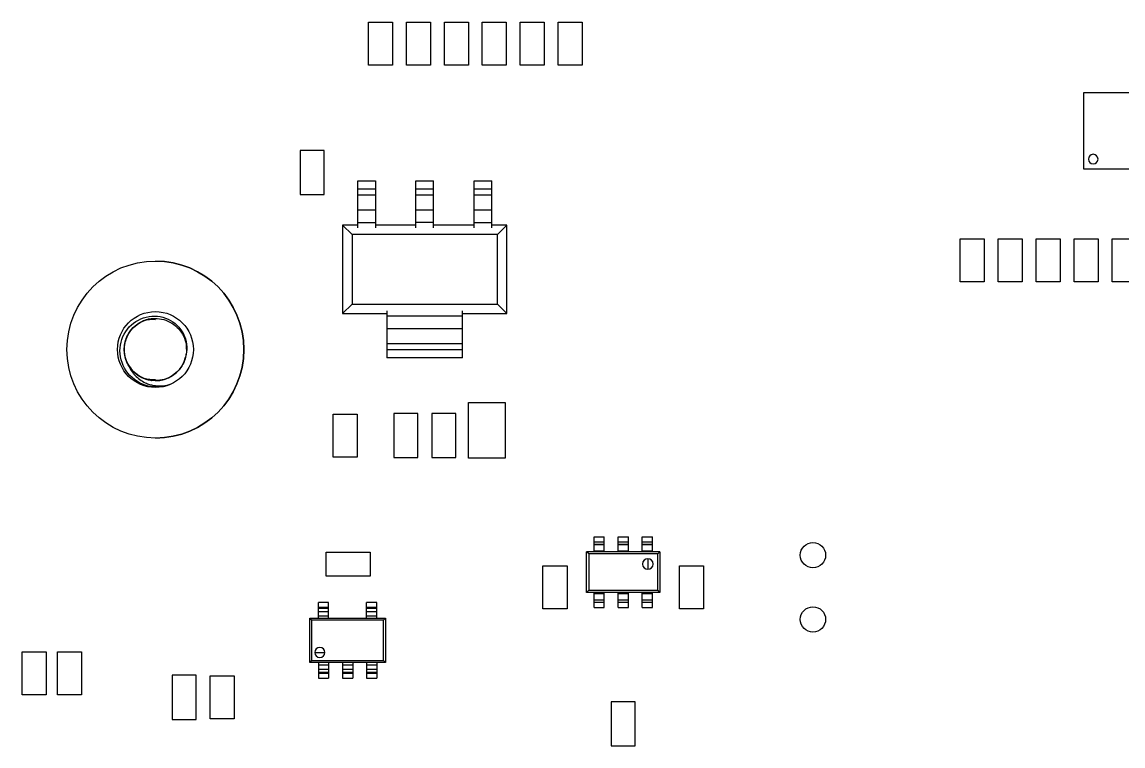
# Model space of a CAD drawing. Header units: millimetres. Extents: x 0 to 160, y -2 to 126.
# Drawn here: x 63.13 to 106.66, y 67.03 to 95.65 of the extents above; entities that cross this region are included whole.
import ezdxf

# ---------------------------------------------------------------- set-up
doc = ezdxf.new("R2010")
doc.units = ezdxf.units.MM

msp = doc.modelspace()

# ---------------------------------------------------------------- linework, layer by layer
at = {"color": 7, "linetype": 'Continuous', "lineweight": 25}
for p, q in [((76.825, 93.95), (76.825, 95.65)), ((76.825, 95.65), (77.775, 95.65)), ((77.775, 95.65), (77.775, 93.95)), ((78.325, 93.95), (78.325, 95.65)), ((78.325, 95.65), (79.275, 95.65)), ((79.275, 95.65), (79.275, 93.95)), ((79.825, 93.95), (79.825, 95.65)), ((79.825, 95.65), (80.775, 95.65)), ((80.775, 95.65), (80.775, 93.95)), ((81.325, 95.65), (82.275, 95.65)), ((81.325, 93.95), (81.325, 95.65)), ((82.275, 95.65), (82.275, 93.95)), ((82.825, 93.95), (82.825, 95.65)), ((82.825, 95.65), (83.775, 95.65)), ((83.775, 95.65), (83.775, 93.95)), ((84.325, 95.65), (85.275, 95.65)), ((84.325, 93.95), (84.325, 95.65)), ((85.275, 95.65), (85.275, 93.95)), ((77.775, 93.95), (76.825, 93.95)), ((79.275, 93.95), (78.325, 93.95)), ((80.775, 93.95), (79.825, 93.95)), ((82.275, 93.95), (81.325, 93.95)), ((83.775, 93.95), (82.825, 93.95)), ((85.275, 93.95), (84.325, 93.95)), ((105.1, 92.848), (105.1, 89.848)), ((108.1, 92.848), (105.1, 92.848)), ((75.075, 90.575), (74.125, 90.575)), ((74.125, 90.575), (74.125, 88.825)), ((75.075, 88.825), (75.075, 90.575)), ((105.1, 89.848), (108.1, 89.848)), ((76.398, 87.513), (76.398, 89.373)), ((76.398, 89.373), (77.098, 89.373)), ((77.098, 89.373), (77.098, 87.513)), ((78.698, 87.513), (78.698, 89.373)), ((78.698, 89.373), (79.398, 89.373)), ((79.398, 87.513), (79.398, 89.373)), ((80.998, 87.513), (80.998, 89.373)), ((80.998, 89.373), (81.698, 89.373)), ((81.698, 87.513), (81.698, 89.373)), ((74.125, 88.825), (75.075, 88.825)), ((76.398, 89.057), (77.098, 89.057)), ((78.698, 89.057), (79.398, 89.057)), ((80.998, 89.057), (81.698, 89.057)), ((77.098, 88.807), (76.398, 88.807)), ((79.398, 88.807), (78.698, 88.807)), ((81.698, 88.807), (80.998, 88.807)), ((76.398, 88.22), (77.098, 88.22)), ((78.698, 88.22), (79.398, 88.22)), ((80.998, 88.22), (81.698, 88.22)), ((76.398, 87.623), (75.798, 87.623)), ((75.798, 87.623), (76.173, 87.248)), ((75.798, 87.623), (75.798, 84.123)), ((76.398, 87.72), (77.098, 87.72)), ((78.698, 87.623), (77.098, 87.623)), ((79.398, 87.72), (78.698, 87.72)), ((80.998, 87.623), (79.398, 87.623)), ((80.998, 87.72), (81.698, 87.72)), ((82.298, 87.623), (81.698, 87.623)), ((82.298, 87.623), (81.923, 87.248)), ((82.298, 84.123), (82.298, 87.623)), ((81.923, 87.248), (76.173, 87.248)), ((76.173, 87.248), (76.173, 84.498)), ((81.923, 84.498), (81.923, 87.248)), ((100.225, 85.375), (100.225, 87.075)), ((100.225, 87.075), (101.175, 87.075)), ((101.175, 87.075), (101.175, 85.375)), ((101.725, 85.375), (101.725, 87.075)), ((101.725, 87.075), (102.675, 87.075)), ((102.675, 87.075), (102.675, 85.375)), ((103.225, 85.375), (103.225, 87.075)), ((103.225, 87.075), (104.175, 87.075)), ((104.175, 87.075), (104.175, 85.375)), ((104.725, 87.075), (105.675, 87.075)), ((104.725, 85.375), (104.725, 87.075)), ((105.675, 87.075), (105.675, 85.375)), ((106.225, 85.375), (106.225, 87.075)), ((106.225, 87.075), (107.175, 87.075)), ((68.4, 86.2), (68.4, 86.2)), ((101.175, 85.375), (100.225, 85.375)), ((102.675, 85.375), (101.725, 85.375)), ((104.175, 85.375), (103.225, 85.375)), ((105.675, 85.375), (104.725, 85.375)), ((107.175, 85.375), (106.225, 85.375)), ((76.173, 84.498), (75.798, 84.123)), ((76.173, 84.498), (81.923, 84.498)), ((82.298, 84.123), (81.923, 84.498)), ((75.798, 84.123), (77.548, 84.123)), ((77.548, 84.233), (77.548, 82.373)), ((77.548, 84.027), (80.548, 84.027)), ((80.548, 82.373), (80.548, 84.233)), ((80.548, 84.123), (82.298, 84.123)), ((77.548, 83.527), (80.548, 83.527)), ((77.548, 82.94), (80.548, 82.94)), ((80.548, 82.69), (77.548, 82.69)), ((80.548, 82.373), (77.548, 82.373)), ((80.775, 80.6), (82.225, 80.6)), ((80.775, 78.4), (80.775, 80.6)), ((82.225, 80.6), (82.225, 78.4)), ((75.425, 78.45), (75.425, 80.15)), ((75.425, 80.15), (76.375, 80.15)), ((76.375, 80.15), (76.375, 78.45)), ((77.825, 80.175), (77.825, 78.425)), ((78.775, 80.175), (77.825, 80.175)), ((78.775, 78.425), (78.775, 80.175)), ((79.325, 80.175), (79.325, 78.425)), ((80.275, 80.175), (79.325, 80.175)), ((80.275, 78.425), (80.275, 80.175)), ((68.4, 79.2), (68.4, 79.2)), ((76.375, 78.45), (75.425, 78.45)), ((77.825, 78.425), (78.775, 78.425)), ((79.325, 78.425), (80.275, 78.425)), ((82.225, 78.4), (80.775, 78.4)), ((85.75, 74.7), (85.75, 75.3)), ((85.75, 75.3), (86.15, 75.3)), ((85.75, 75.091), (86.15, 75.091)), ((85.75, 75), (86.15, 75)), ((85.75, 74.994), (86.15, 74.994)), ((86.15, 74.7), (86.15, 75.3)), ((86.7, 74.7), (86.7, 75.3)), ((86.7, 75.3), (87.1, 75.3)), ((86.7, 75.091), (87.1, 75.091)), ((86.7, 75), (87.1, 75)), ((86.7, 74.994), (87.1, 74.994)), ((87.1, 74.7), (87.1, 75.3)), ((87.65, 74.7), (87.65, 75.3)), ((87.65, 75.3), (88.05, 75.3)), ((87.65, 75.091), (88.05, 75.091)), ((87.65, 75), (88.05, 75)), ((87.65, 74.994), (88.05, 74.994)), ((88.05, 74.7), (88.05, 75.3)), ((75.147, 74.694), (76.897, 74.694)), ((75.147, 73.744), (75.147, 74.694)), ((76.897, 74.694), (76.897, 73.744)), ((85.45, 73.1), (85.45, 74.7)), ((85.531, 74.619), (85.45, 74.7)), ((88.35, 74.7), (85.45, 74.7)), ((85.531, 74.619), (85.531, 73.181)), ((88.269, 74.619), (85.531, 74.619)), ((85.75, 74.744), (86.15, 74.744)), ((86.7, 74.744), (87.1, 74.744)), ((87.65, 74.744), (88.05, 74.744)), ((88.35, 74.7), (88.269, 74.619)), ((88.269, 73.181), (88.269, 74.619)), ((88.35, 74.7), (88.35, 73.1)), ((83.725, 72.45), (83.725, 74.15)), ((83.725, 74.15), (84.675, 74.15)), ((84.675, 74.15), (84.675, 72.45)), ((87.87, 74.428), (87.87, 74.012)), ((89.125, 72.45), (89.125, 74.15)), ((89.125, 74.15), (90.075, 74.15)), ((90.075, 74.15), (90.075, 72.45)), ((76.897, 73.744), (75.147, 73.744)), ((85.531, 73.181), (85.45, 73.1)), ((85.531, 73.181), (88.269, 73.181)), ((88.35, 73.1), (88.269, 73.181)), ((88.35, 73.1), (85.45, 73.1)), ((85.75, 72.5), (85.75, 73.1)), ((85.75, 73.056), (86.15, 73.056)), ((85.75, 72.806), (86.15, 72.806)), ((85.75, 72.8), (86.15, 72.8)), ((85.75, 72.709), (86.15, 72.709)), ((86.15, 72.5), (86.15, 73.1)), ((86.7, 72.5), (86.7, 73.1)), ((86.7, 73.056), (87.1, 73.056)), ((86.7, 72.806), (87.1, 72.806)), ((86.7, 72.8), (87.1, 72.8)), ((86.7, 72.709), (87.1, 72.709)), ((87.1, 72.5), (87.1, 73.1)), ((87.65, 72.5), (87.65, 73.1)), ((87.65, 73.056), (88.05, 73.056)), ((87.65, 72.806), (88.05, 72.806)), ((87.65, 72.8), (88.05, 72.8)), ((87.65, 72.709), (88.05, 72.709)), ((88.05, 72.5), (88.05, 73.1)), ((74.85, 72.075), (74.85, 72.7)), ((75.25, 72.7), (74.85, 72.7)), ((75.25, 72.5), (74.85, 72.5)), ((75.25, 72.46), (74.85, 72.46)), ((75.25, 72.333), (74.85, 72.333)), ((75.25, 72.075), (75.25, 72.7)), ((76.75, 72.075), (76.75, 72.7)), ((77.15, 72.7), (76.75, 72.7)), ((77.15, 72.5), (76.75, 72.5)), ((77.15, 72.46), (76.75, 72.46)), ((77.15, 72.333), (76.75, 72.333)), ((77.15, 72.075), (77.15, 72.7)), ((84.675, 72.45), (83.725, 72.45)), ((85.75, 72.5), (86.15, 72.5)), ((86.7, 72.5), (87.1, 72.5)), ((87.65, 72.5), (88.05, 72.5)), ((90.075, 72.45), (89.125, 72.45)), ((74.5, 72.075), (77.5, 72.075)), ((74.5, 72.075), (74.578, 71.997)), ((74.5, 70.325), (74.5, 72.075)), ((74.578, 71.997), (74.578, 70.402)), ((77.423, 71.997), (74.578, 71.997)), ((74.85, 72.175), (75.25, 72.175)), ((76.75, 72.175), (77.15, 72.175)), ((77.423, 71.997), (77.5, 72.075)), ((77.423, 70.402), (77.423, 71.997)), ((77.5, 72.075), (77.5, 70.325)), ((63.125, 69.05), (63.125, 70.75)), ((63.125, 70.75), (64.075, 70.75)), ((64.075, 70.75), (64.075, 69.05)), ((64.525, 69.05), (64.525, 70.75)), ((64.525, 70.75), (65.475, 70.75)), ((65.475, 70.75), (65.475, 69.05)), ((74.7, 70.725), (75.1, 70.725)), ((74.578, 70.402), (74.5, 70.325)), ((77.5, 70.325), (74.5, 70.325)), ((74.578, 70.402), (77.423, 70.402)), ((74.85, 70.325), (74.85, 69.7)), ((75.25, 70.225), (74.85, 70.225)), ((75.25, 70.325), (75.25, 69.7)), ((75.8, 70.325), (75.8, 69.7)), ((76.2, 70.225), (75.8, 70.225)), ((76.2, 70.325), (76.2, 69.7)), ((76.75, 70.325), (76.75, 69.7)), ((77.15, 70.225), (76.75, 70.225)), ((77.15, 70.325), (77.15, 69.7)), ((77.5, 70.325), (77.423, 70.402)), ((69.065, 69.824), (69.065, 68.074)), ((70.015, 69.824), (69.065, 69.824)), ((70.015, 68.074), (70.015, 69.824)), ((70.565, 68.099), (70.565, 69.799)), ((70.565, 69.799), (71.515, 69.799)), ((71.515, 69.799), (71.515, 68.099)), ((74.85, 70.067), (75.25, 70.067)), ((74.85, 69.939), (75.25, 69.939)), ((74.85, 69.9), (75.25, 69.9)), ((74.85, 69.7), (75.25, 69.7)), ((75.8, 70.067), (76.2, 70.067)), ((75.8, 69.939), (76.2, 69.939)), ((75.8, 69.9), (76.2, 69.9)), ((75.8, 69.7), (76.2, 69.7)), ((76.75, 70.067), (77.15, 70.067)), ((76.75, 69.939), (77.15, 69.939)), ((76.75, 69.9), (77.15, 69.9)), ((76.75, 69.7), (77.15, 69.7)), ((64.075, 69.05), (63.125, 69.05)), ((65.475, 69.05), (64.525, 69.05)), ((86.425, 68.775), (86.425, 67.025)), ((87.375, 68.775), (86.425, 68.775)), ((87.375, 67.025), (87.375, 68.775)), ((69.065, 68.074), (70.015, 68.074)), ((71.515, 68.099), (70.565, 68.099)), ((86.425, 67.025), (87.375, 67.025))]:
    msp.add_line(p, q, dxfattribs=at)
for centre, radius in [((68.4, 82.7), 3.5), ((68.4, 82.7), 1.5), ((94.4, 74.57), 0.5), ((94.4, 72.03), 0.5)]:
    msp.add_circle(centre, radius, dxfattribs=at)
for centre, radius, start, end in [((105.481, 90.229), 0.191, 0, 180), ((105.481, 90.229), 0.191, 180, 0), ((68.4, 82.7), 3.5, 270, 90), ((68.4, 82.7), 1.23, 209.861, 345.9167), ((87.87, 74.22), 0.208, 90, 270), ((87.87, 74.22), 0.208, 270, 90), ((74.9, 70.725), 0.2, 0, 180), ((74.9, 70.725), 0.2, 180, 0)]:
    msp.add_arc(centre, radius, start, end, dxfattribs=at)
for points, knots in [([(68.971, 81.313), (68.658, 81.196), (68.309, 81.19), (67.686, 81.391), (67.415, 81.597), (67.06, 82.129), (66.978, 82.451), (67.028, 83.073), (67.16, 83.37), (67.575, 83.816), (67.856, 83.963), (68.443, 84.052), (68.747, 83.995), (69.25, 83.708), (69.447, 83.48), (69.658, 82.957), (69.671, 82.664), (69.593, 82.401)], [0, 0, 0, 0, 0.125, 0.125, 0.25, 0.25, 0.375, 0.375, 0.5, 0.5, 0.625, 0.625, 0.75, 0.75, 0.875, 0.875, 1, 1, 1, 1]), ([(68.399, 81.48), (68.376, 81.477), (68.215, 81.455), (67.912, 81.552), (67.555, 81.771), (67.295, 82.108), (67.16, 82.51), (67.168, 82.935), (67.317, 83.331), (67.589, 83.659), (67.954, 83.863), (68.245, 83.95), (68.39, 83.927), (68.399, 83.926)], [0, 0, 0, 0, 0.0180404, 0.1260886, 0.2364984, 0.3429627, 0.4505495, 0.5610091, 0.6679411, 0.7750299, 0.885496, 0.9929357, 1, 1, 1, 1]), ([(68.399, 81.476), (68.386, 81.474), (68.236, 81.452), (67.941, 81.542), (67.579, 81.75), (67.31, 82.081), (67.166, 82.479), (67.162, 82.904), (67.301, 83.303), (67.565, 83.638), (67.924, 83.852), (68.224, 83.946), (68.38, 83.924), (68.399, 83.922)], [0, 0, 0, 0, 0.01061, 0.118183, 0.228569, 0.335382, 0.442449, 0.552845, 0.660179, 0.766738, 0.8771, 0.984919, 1, 1, 1, 1]), ([(68.399, 81.475), (68.388, 81.474), (68.24, 81.451), (67.946, 81.54), (67.583, 81.747), (67.313, 82.077), (67.166, 82.474), (67.162, 82.899), (67.299, 83.299), (67.562, 83.635), (67.92, 83.851), (68.221, 83.946), (68.379, 83.924), (68.399, 83.921)], [0, 0, 0, 0, 0.009137, 0.116697, 0.227159, 0.334121, 0.441181, 0.551647, 0.659115, 0.765688, 0.876115, 0.984054, 1, 1, 1, 1]), ([(68.399, 81.477), (68.384, 81.475), (68.232, 81.453), (67.935, 81.544), (67.574, 81.755), (67.307, 82.087), (67.164, 82.486), (67.164, 82.911), (67.305, 83.31), (67.571, 83.643), (67.931, 83.855), (68.229, 83.947), (68.383, 83.925), (68.399, 83.923)], [0, 0, 0, 0, 0.012094, 0.119823, 0.230274, 0.33706, 0.444301, 0.554771, 0.662065, 0.768801, 0.879247, 0.987025, 1, 1, 1, 1]), ([(67.333, 82.088), (67.284, 82.193), (67.183, 82.407), (67.155, 82.766), (67.224, 83.115), (67.389, 83.429), (67.635, 83.685), (67.948, 83.862), (68.294, 83.942), (68.648, 83.922), (68.984, 83.802), (69.273, 83.591), (69.486, 83.309), (69.616, 82.991), (69.622, 82.768), (69.624, 82.661)], [0, 0, 0, 0, 0.076424, 0.155513, 0.233993, 0.30942, 0.387112, 0.466371, 0.543881, 0.619389, 0.697992, 0.777015, 0.853214, 0.929795, 1, 1, 1, 1]), ([(69.609, 82.533), (69.595, 82.445), (69.563, 82.244), (69.401, 81.96), (69.154, 81.706), (68.839, 81.533), (68.492, 81.457), (68.139, 81.481), (67.804, 81.604), (67.518, 81.819), (67.306, 82.103), (67.181, 82.436), (67.156, 82.793), (67.234, 83.141), (67.405, 83.451), (67.657, 83.704), (67.973, 83.867), (68.233, 83.939), (68.374, 83.924), (68.399, 83.922)], [0, 0, 0, 0, 0.047393, 0.10827, 0.171105, 0.235105, 0.297593, 0.358626, 0.422162, 0.485936, 0.547358, 0.609323, 0.673248, 0.736477, 0.797331, 0.860259, 0.924249, 0.986629, 1, 1, 1, 1]), ([(68.398, 81.507), (68.317, 81.497), (68.13, 81.473), (67.85, 81.589), (67.501, 81.813), (67.254, 82.175), (67.162, 82.583), (67.176, 83.002), (67.366, 83.435), (67.734, 83.759), (68.082, 83.917), (68.312, 83.915), (68.401, 83.915)], [0, 0, 0, 0, 0.063066, 0.145464, 0.22857, 0.38743, 0.46958, 0.552745, 0.711832, 0.82119, 0.93124, 1, 1, 1, 1]), ([(68.404, 81.5), (68.25, 81.503), (67.988, 81.508), (67.668, 81.697), (67.364, 81.981), (67.181, 82.377), (67.16, 82.796), (67.245, 83.205), (67.486, 83.571), (67.831, 83.802), (68.116, 83.924), (68.31, 83.902), (68.399, 83.892)], [0, 0, 0, 0, 0.117597, 0.200781, 0.282827, 0.441781, 0.52492, 0.607226, 0.765993, 0.849053, 0.931586, 1, 1, 1, 1]), ([(68.401, 81.48), (68.267, 81.489), (67.973, 81.508), (67.533, 81.773), (67.255, 82.172), (67.162, 82.581), (67.175, 82.999), (67.35, 83.4), (67.649, 83.689), (67.972, 83.887), (68.242, 83.897), (68.404, 83.903)], [0, 0, 0, 0, 0.103764, 0.227907, 0.3868, 0.468939, 0.552117, 0.711241, 0.793099, 0.876299, 1, 1, 1, 1]), ([(67.333, 82.088), (67.347, 82.055), (67.377, 81.987), (67.434, 81.884), (67.508, 81.777), (67.62, 81.646), (67.781, 81.506), (67.978, 81.39), (68.211, 81.301), (68.423, 81.264), (68.629, 81.26), (68.795, 81.272), (68.91, 81.299), (68.971, 81.313)], [0, 0, 0, 0, 0.0532, 0.112452, 0.177987, 0.250065, 0.373281, 0.499722, 0.594056, 0.749311, 0.821651, 0.905063, 1, 1, 1, 1])]:
    msp.add_open_spline(points, degree=3, knots=knots, dxfattribs=at)

doc.saveas('drawing.dxf')
